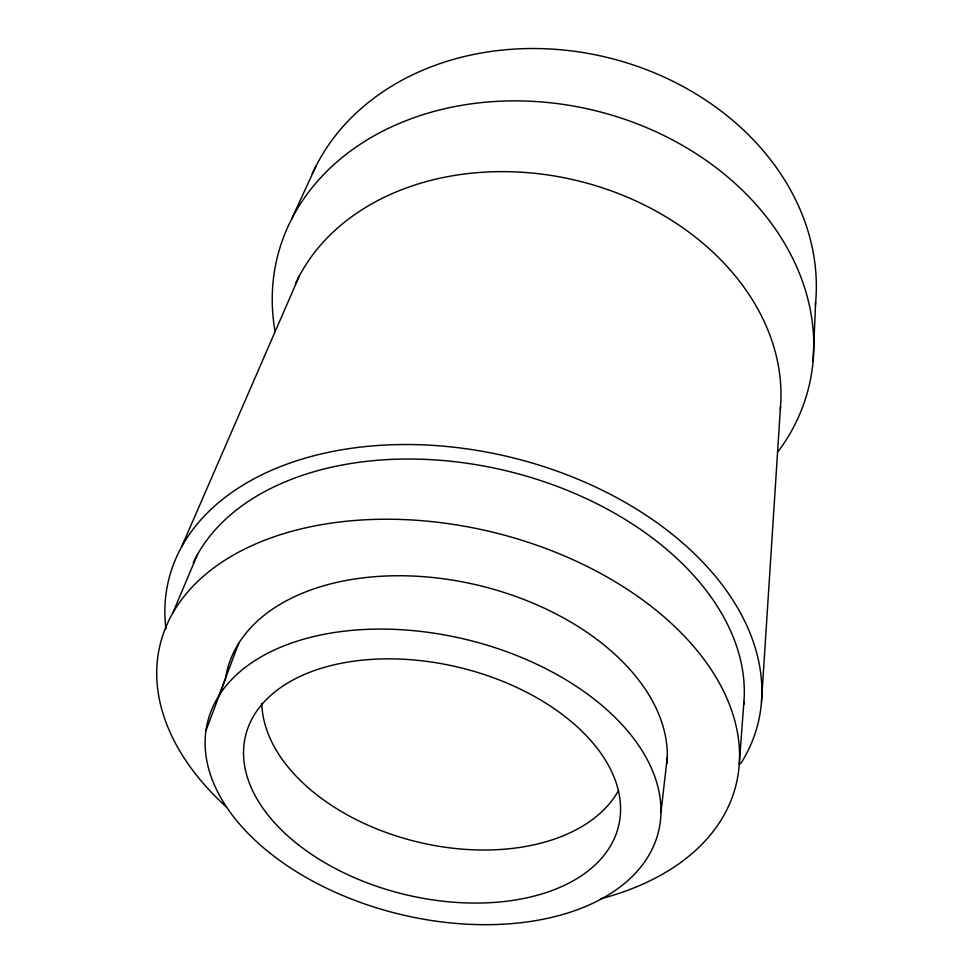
<?xml version="1.0" encoding="UTF-8"?>
<svg xmlns="http://www.w3.org/2000/svg" width="973" height="973" viewBox="0 0 973 973"><rect width="100%" height="100%" fill="white"/><g stroke="black" fill="none" stroke-linecap="round" stroke-linejoin="round"><path stroke-width="1.46" d="M813.075 361.324L815.642 302.25M761.47 701.934L780.516 406.446M739.273 764.048L744.017 700.414A286.086 188.458 13.6 0 0 510.241 471.771A286.086 188.458 13.6 0 0 193.213 562.735M660.959 812.552L667.283 757.322M219.083 695.452L238.665 643.36M205.984 730.553L225.493 678.68A225.189 142.204 13.6 0 1 462.698 581.927A225.189 142.204 13.6 0 1 666.955 763.379M172.635 613.294L197.495 554.488M181.501 547.057L299.392 275.833M291.511 219.314L316.14 165.811M226.247 806.885A296.364 187.716 13.6 0 1 270.956 537.887A296.364 187.716 13.6 0 1 688.385 640.489A296.364 187.716 13.6 0 1 600.402 898.857M743.907 701.922A286.086 188.458 13.6 0 1 743.627 704.951M165.933 629.105A303.296 199.964 13.6 0 1 507.176 456.422A303.296 199.964 13.6 0 1 740.648 763.781M295.366 283.934A252.627 196.364 13.6 0 1 582.341 181.927A252.627 196.364 13.6 0 1 780.261 409.499M618.597 790.404A186.269 117.478 13.6 0 1 416.663 841.742A186.269 117.478 13.6 0 1 261.81 703.236M274.994 330.893A273.547 218.013 13.6 0 1 593.542 110.241A273.547 218.013 13.6 0 1 778.218 451.46M312.199 174.021A262.211 215.167 13.6 0 1 612.601 58.806A262.211 215.167 13.6 0 1 815.35 305.23M269.764 852.944A232 141.328 13.6 0 0 652.409 848.614A232 141.328 13.6 0 0 376.965 629.105A232 141.328 13.6 0 0 269.764 852.944M299.173 845.428A191.888 116.736 13.6 0 0 614.304 838.544A191.888 116.736 13.6 0 0 382.693 658.916A191.888 116.736 13.6 0 0 299.173 845.428"/></g></svg>
